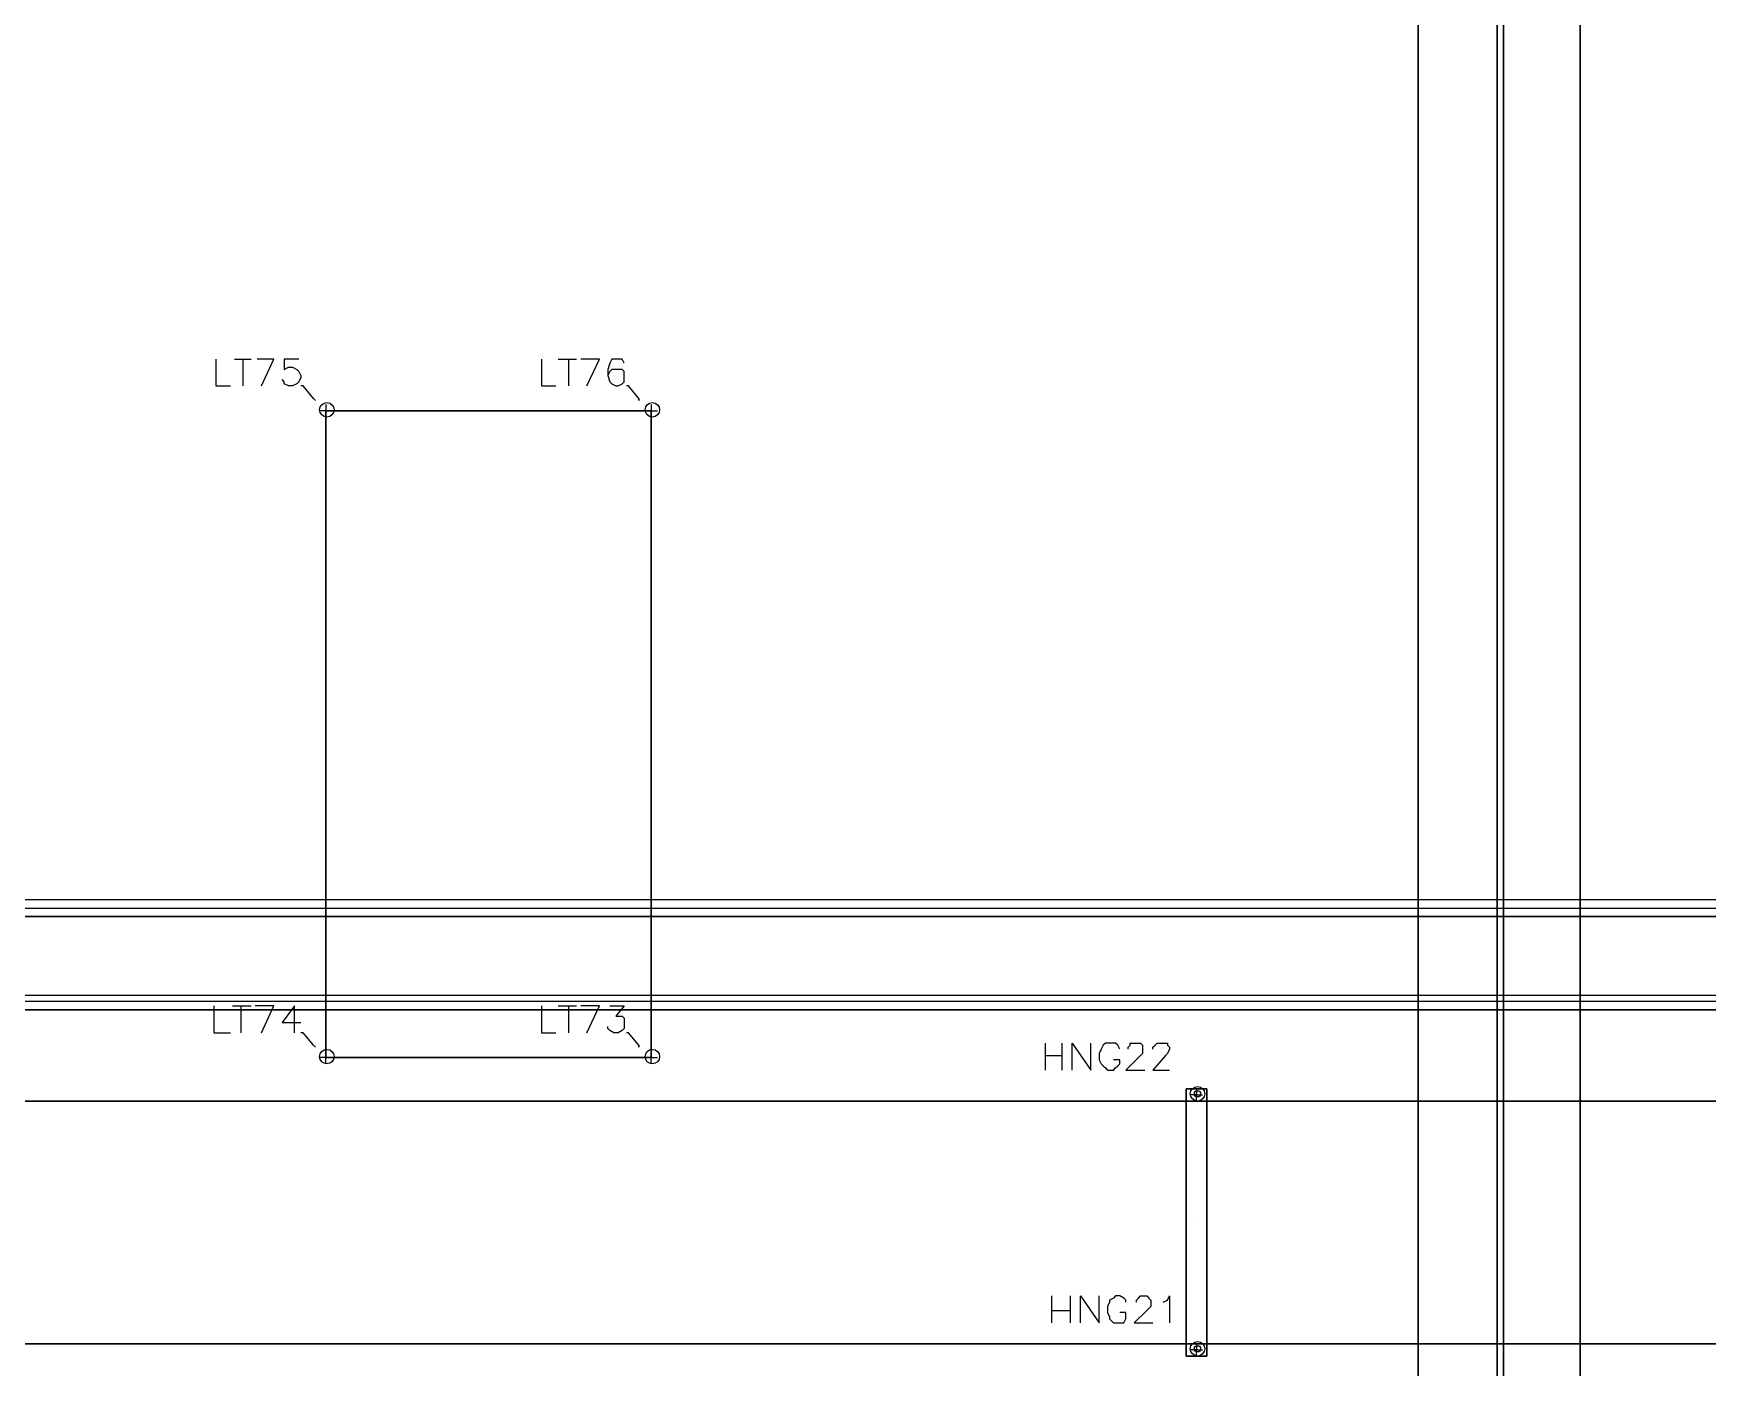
# Model space of a CAD drawing. Header units: metres. Extents: x 114 to 218, y 8 to 180.
# Drawn here: x 166.91 to 179.33, y 137.19 to 147.09 of the extents above; entities that cross this region are included whole.
import ezdxf

# ---------------------------------------------------------------- set-up
doc = ezdxf.new("R2010")
doc.units = ezdxf.units.M
doc.header["$MEASUREMENT"] = 0
for name, color, linetype in [('E-Hanger', 7, 'Continuous'), ('E-LIGHT', 7, 'Continuous'), ('E-LIGHT-CLRANCE', 7, 'Continuous'), ('E-TFP-HANGER', 7, 'Continuous'), ('E-TFP-LIGHT', 7, 'Continuous'), ('E-TRAY-STD', 7, 'Continuous'), ('PI-HWR-Pipe', 7, 'Continuous'), ('PI-HWS-Pipe', 7, 'Continuous'), ('S-3D-BEAM', 7, 'Continuous')]:
    doc.layers.add(name, color=color, linetype=linetype)

msp = doc.modelspace()

# ---------------------------------------------------------------- linework, layer by layer
at = {"layer": 'E-Hanger', "color": 3, "true_color": 0x00ff00}
for points in [[(175.464, 139.261), (175.464, 137.277), (175.618, 137.277), (175.618, 139.261), (175.464, 139.261)], [(175.618, 137.277), (175.464, 137.277), (175.464, 139.261), (175.618, 139.261), (175.618, 137.277)], [(175.464, 139.261), (175.464, 139.261)], [(175.464, 139.261), (175.464, 139.261)], [(175.541, 139.246), (175.541, 139.246)], [(175.618, 139.261), (175.618, 139.261)], [(175.618, 139.261), (175.618, 139.261)], [(175.511, 139.215), (175.511, 139.215)], [(175.541, 139.184), (175.541, 139.184)], [(175.557, 139.215), (175.557, 139.215)], [(175.541, 138.277), (175.541, 138.277)], [(175.464, 137.277), (175.464, 137.277)], [(175.464, 137.277), (175.464, 137.277)], [(175.511, 137.323), (175.511, 137.323)], [(175.541, 137.354), (175.541, 137.354)], [(175.541, 137.307), (175.541, 137.307)], [(175.557, 137.323), (175.557, 137.323)], [(175.618, 137.277), (175.618, 137.277)]]:
    msp.add_lwpolyline(points, dxfattribs=at)
for centre in [(175.549, 139.223), (175.549, 139.223), (175.549, 139.223), (175.549, 139.223), (175.549, 137.331), (175.549, 137.331), (175.549, 137.331), (175.549, 137.331)]:
    msp.add_circle(centre, 0.0231, dxfattribs=at)
at = {"layer": 'E-LIGHT', "color": 5, "true_color": 0x0000ff}
for points in [[(171.496, 139.492), (169.081, 139.492), (169.081, 144.291), (171.496, 144.291), (169.081, 144.291), (169.081, 139.492), (171.496, 139.492)], [(169.081, 144.291), (169.081, 144.291)], [(169.081, 144.291), (169.081, 144.291)], [(171.496, 144.291), (171.496, 139.492), (171.496, 144.291)], [(171.496, 144.291), (171.496, 144.291)], [(171.496, 144.291), (171.496, 144.291)], [(169.081, 139.492), (169.081, 139.492)], [(169.081, 139.492), (169.081, 139.492)], [(171.496, 139.492), (171.496, 139.492)], [(171.496, 139.492), (171.496, 139.492)]]:
    msp.add_lwpolyline(points, dxfattribs=at)
at = {"layer": 'E-LIGHT-CLRANCE', "color": 150, "true_color": 0x007fff}
for points in [[(171.496, 139.492), (169.081, 139.492), (169.081, 144.291), (171.496, 144.291), (169.081, 144.291), (169.081, 139.492), (171.496, 139.492)], [(169.081, 144.291), (169.081, 144.291)], [(169.081, 144.291), (169.081, 144.291)], [(171.496, 144.291), (171.496, 139.492), (171.496, 144.291)], [(171.496, 144.291), (171.496, 144.291)], [(171.496, 144.291), (171.496, 144.291)], [(169.081, 139.492), (169.081, 139.492)], [(169.081, 139.492), (169.081, 139.492)], [(171.496, 139.492), (171.496, 139.492)], [(171.496, 139.492), (171.496, 139.492)]]:
    msp.add_lwpolyline(points, dxfattribs=at)
at = {"layer": 'E-TFP-HANGER', "color": 3, "true_color": 0x00ff00}
for points in [[(174.418, 139.599), (174.418, 139.399)], [(174.418, 139.507), (174.542, 139.507)], [(174.542, 139.599), (174.542, 139.399)], [(174.618, 139.399), (174.618, 139.599), (174.757, 139.399), (174.757, 139.599)], [(174.972, 139.553), (174.957, 139.584), (174.941, 139.599), (174.926, 139.599), (174.88, 139.599), (174.865, 139.599), (174.849, 139.584), (174.834, 139.553), (174.818, 139.522), (174.818, 139.476), (174.834, 139.446), (174.849, 139.43), (174.865, 139.415), (174.88, 139.399), (174.926, 139.399), (174.941, 139.415), (174.957, 139.43), (174.972, 139.446), (174.972, 139.476), (174.926, 139.476)], [(175.034, 139.553), (175.034, 139.569), (175.049, 139.584), (175.049, 139.599), (175.064, 139.599), (175.111, 139.599), (175.126, 139.599), (175.141, 139.584), (175.141, 139.569), (175.141, 139.553), (175.141, 139.522), (175.126, 139.507), (175.018, 139.399), (175.157, 139.399)], [(175.218, 139.553), (175.218, 139.569), (175.234, 139.584), (175.249, 139.599), (175.264, 139.599), (175.295, 139.599), (175.326, 139.599), (175.326, 139.584), (175.341, 139.569), (175.341, 139.553), (175.326, 139.522), (175.311, 139.507), (175.218, 139.399), (175.341, 139.399)], [(175.541, 139.261), (175.541, 139.215), (175.587, 139.215)], [(175.541, 139.169), (175.541, 139.215), (175.495, 139.215)], [(175.541, 139.215), (175.541, 139.215)], [(175.541, 139.215), (175.541, 139.215)], [(175.587, 139.215), (175.587, 139.215)], [(174.465, 137.723), (174.465, 137.523)], [(174.603, 137.723), (174.603, 137.523)], [(174.68, 137.523), (174.68, 137.723), (174.818, 137.523), (174.818, 137.723)], [(175.018, 137.677), (175.018, 137.692), (175.003, 137.707), (174.972, 137.723), (174.941, 137.723), (174.926, 137.707), (174.895, 137.692), (174.895, 137.677), (174.88, 137.646), (174.88, 137.6), (174.895, 137.569), (174.895, 137.554), (174.926, 137.523), (174.941, 137.523), (174.972, 137.523), (175.003, 137.523), (175.018, 137.554), (175.018, 137.569), (175.018, 137.6), (174.972, 137.6)], [(175.095, 137.677), (175.095, 137.692), (175.111, 137.707), (175.126, 137.723), (175.172, 137.723), (175.188, 137.707), (175.203, 137.692), (175.203, 137.677), (175.203, 137.661), (175.203, 137.646), (175.172, 137.615), (175.08, 137.523), (175.218, 137.523)], [(175.295, 137.677), (175.326, 137.692), (175.341, 137.723), (175.341, 137.523)], [(174.465, 137.615), (174.603, 137.615)], [(175.541, 137.277), (175.541, 137.323), (175.495, 137.323)], [(175.541, 137.369), (175.541, 137.323), (175.587, 137.323)], [(175.541, 137.323), (175.541, 137.323)], [(175.541, 137.323), (175.541, 137.323)], [(175.587, 137.323), (175.587, 137.323)]]:
    msp.add_lwpolyline(points, dxfattribs=at)
for centre in [(175.549, 139.223), (175.549, 137.331)]:
    msp.add_circle(centre, 0.0538, dxfattribs=at)
at = {"layer": 'E-TFP-LIGHT', "color": 5, "true_color": 0x0000ff}
for points in [[(168.266, 144.675), (168.266, 144.475), (168.373, 144.475)], [(168.404, 144.675), (168.527, 144.675)], [(168.466, 144.675), (168.466, 144.475)], [(168.604, 144.475), (168.696, 144.675), (168.573, 144.675)], [(168.881, 144.675), (168.773, 144.675), (168.773, 144.598), (168.804, 144.614), (168.835, 144.614), (168.866, 144.598), (168.881, 144.583), (168.896, 144.552), (168.896, 144.537), (168.881, 144.506), (168.866, 144.491), (168.835, 144.475), (168.804, 144.475), (168.773, 144.491), (168.773, 144.506), (168.758, 144.522)], [(170.681, 144.675), (170.681, 144.475), (170.788, 144.475)], [(170.804, 144.675), (170.942, 144.675)], [(170.881, 144.675), (170.881, 144.475)], [(171.019, 144.475), (171.111, 144.675), (170.973, 144.675)], [(171.296, 144.645), (171.281, 144.675), (171.25, 144.675), (171.234, 144.675), (171.204, 144.675), (171.188, 144.645), (171.173, 144.598), (171.173, 144.552), (171.188, 144.506), (171.204, 144.491), (171.234, 144.475), (171.25, 144.475), (171.281, 144.491), (171.296, 144.506), (171.296, 144.537), (171.296, 144.552), (171.296, 144.583), (171.281, 144.598), (171.25, 144.598), (171.234, 144.598), (171.204, 144.598), (171.188, 144.583), (171.173, 144.552)], [(168.989, 144.383), (168.912, 144.475), (168.896, 144.475)], [(171.404, 144.383), (171.327, 144.475), (171.311, 144.475)], [(168.989, 144.383), (169.004, 144.368), (169.004, 144.368), (168.989, 144.383), (168.989, 144.383)], [(169.081, 144.337), (169.081, 144.291), (169.127, 144.291)], [(171.404, 144.383), (171.404, 144.368), (171.404, 144.368), (171.404, 144.383), (171.404, 144.383)], [(171.496, 144.337), (171.496, 144.291), (171.542, 144.291)], [(169.081, 144.245), (169.081, 144.291), (169.035, 144.291)], [(169.081, 144.291), (169.081, 144.291)], [(169.081, 144.291), (169.081, 144.291)], [(169.127, 144.291), (169.127, 144.291)], [(171.496, 144.245), (171.496, 144.291), (171.45, 144.291)], [(171.496, 144.291), (171.496, 144.291)], [(171.496, 144.291), (171.496, 144.291)], [(171.542, 144.291), (171.542, 144.291)], [(168.25, 139.876), (168.25, 139.676), (168.373, 139.676)], [(168.389, 139.876), (168.527, 139.876)], [(168.45, 139.876), (168.45, 139.676)], [(168.604, 139.676), (168.696, 139.876), (168.558, 139.876)], [(168.85, 139.676), (168.85, 139.876), (168.758, 139.753), (168.896, 139.753)], [(170.681, 139.876), (170.681, 139.676), (170.788, 139.676)], [(170.804, 139.876), (170.942, 139.876)], [(170.881, 139.876), (170.881, 139.676)], [(171.019, 139.676), (171.111, 139.876), (170.973, 139.876)], [(171.188, 139.876), (171.296, 139.876), (171.234, 139.799), (171.265, 139.799), (171.281, 139.799), (171.296, 139.784), (171.296, 139.753), (171.296, 139.738), (171.296, 139.707), (171.281, 139.692), (171.25, 139.676), (171.219, 139.676), (171.188, 139.692), (171.173, 139.707), (171.173, 139.722)], [(168.989, 139.584), (168.912, 139.676), (168.896, 139.676)], [(171.404, 139.584), (171.327, 139.676), (171.311, 139.676)], [(168.989, 139.584), (169.004, 139.569), (169.004, 139.569), (168.989, 139.584), (168.989, 139.584)], [(169.081, 139.446), (169.081, 139.492), (169.035, 139.492)], [(169.081, 139.538), (169.081, 139.492), (169.127, 139.492)], [(169.081, 139.492), (169.081, 139.492)], [(169.081, 139.492), (169.081, 139.492)], [(169.127, 139.492), (169.127, 139.492)], [(171.404, 139.584), (171.404, 139.569), (171.404, 139.569), (171.404, 139.584), (171.404, 139.584)], [(171.496, 139.446), (171.496, 139.492), (171.45, 139.492)], [(171.496, 139.538), (171.496, 139.492), (171.542, 139.492)], [(171.496, 139.492), (171.496, 139.492)], [(171.496, 139.492), (171.496, 139.492)], [(171.542, 139.492), (171.542, 139.492)]]:
    msp.add_lwpolyline(points, dxfattribs=at)
for centre in [(169.089, 144.298), (171.504, 144.298), (169.089, 139.499), (171.504, 139.499)]:
    msp.add_circle(centre, 0.0538, dxfattribs=at)
at = {"layer": 'E-TRAY-STD', "color": 32, "true_color": 0xdd6e00}
for points in [[(126.489, 139.169), (185.478, 139.169), (185.478, 137.369), (126.489, 137.369), (126.489, 139.169)], [(185.478, 137.369), (185.478, 139.169), (126.489, 139.169), (126.489, 137.369), (185.478, 137.369)]]:
    msp.add_lwpolyline(points, dxfattribs=at)
at = {"layer": 'PI-HWR-Pipe', "color": 5, "true_color": 0x0000ff}
for points in [[(185.032, 140.661), (151.577, 140.661)], [(185.032, 140.661), (151.577, 140.661)], [(185.093, 106.359), (185.093, 108.621), (185.093, 140.599), (126.489, 140.599)], [(185.032, 140.599), (151.577, 140.599)], [(185.032, 140.599), (185.032, 140.599), (151.577, 140.599)], [(185.032, 140.538), (151.577, 140.538)], [(151.577, 140.538), (185.032, 140.538)]]:
    msp.add_lwpolyline(points, dxfattribs=at)
at = {"layer": 'PI-HWS-Pipe', "color": 1, "true_color": 0xff0000}
for points in [[(184.294, 106.359), (184.294, 108.621), (184.294, 139.907), (126.489, 139.907)], [(184.232, 139.953), (150.977, 139.953)], [(184.232, 139.953), (150.977, 139.953)], [(184.232, 139.907), (150.977, 139.907)], [(184.232, 139.907), (184.232, 139.907), (150.977, 139.907)], [(184.232, 139.845), (150.977, 139.845)], [(150.977, 139.845), (184.232, 139.845)]]:
    msp.add_lwpolyline(points, dxfattribs=at)
at = {"layer": 'S-3D-BEAM', "color": 4, "true_color": 0x00ffff}
for points in [[(177.187, 162.011), (178.387, 162.011), (178.387, 162.011), (178.387, 107.836), (177.187, 107.836), (177.187, 162.011)], [(177.187, 107.836), (177.187, 162.011), (177.187, 107.836)], [(177.772, 162.011), (177.187, 162.011), (177.187, 162.011), (177.187, 107.836), (177.772, 107.836), (177.772, 162.011)], [(177.187, 162.011), (177.772, 162.011), (177.772, 162.011), (177.772, 107.836), (177.187, 107.836), (177.187, 162.011)], [(177.187, 107.836), (177.187, 162.011), (177.187, 107.836)], [(178.387, 162.011), (177.187, 162.011), (177.187, 162.011), (177.187, 107.836), (178.387, 107.836), (178.387, 162.011)], [(177.818, 162.011), (178.387, 162.011), (177.818, 162.011), (177.818, 162.011), (177.818, 107.836), (178.387, 107.836), (178.387, 162.011), (178.387, 162.011), (177.187, 162.011), (177.772, 162.011)], [(177.772, 107.836), (177.772, 162.011), (177.772, 107.836)], [(177.818, 162.011), (178.387, 162.011), (178.387, 162.011), (178.387, 107.836), (177.818, 107.836), (177.818, 162.011)], [(177.818, 107.836), (177.818, 162.011), (177.818, 107.836)], [(178.387, 107.836), (178.387, 162.011), (178.387, 107.836)], [(178.387, 107.836), (178.387, 162.011), (178.387, 107.836)]]:
    msp.add_lwpolyline(points, dxfattribs=at)

doc.saveas('drawing.dxf')
